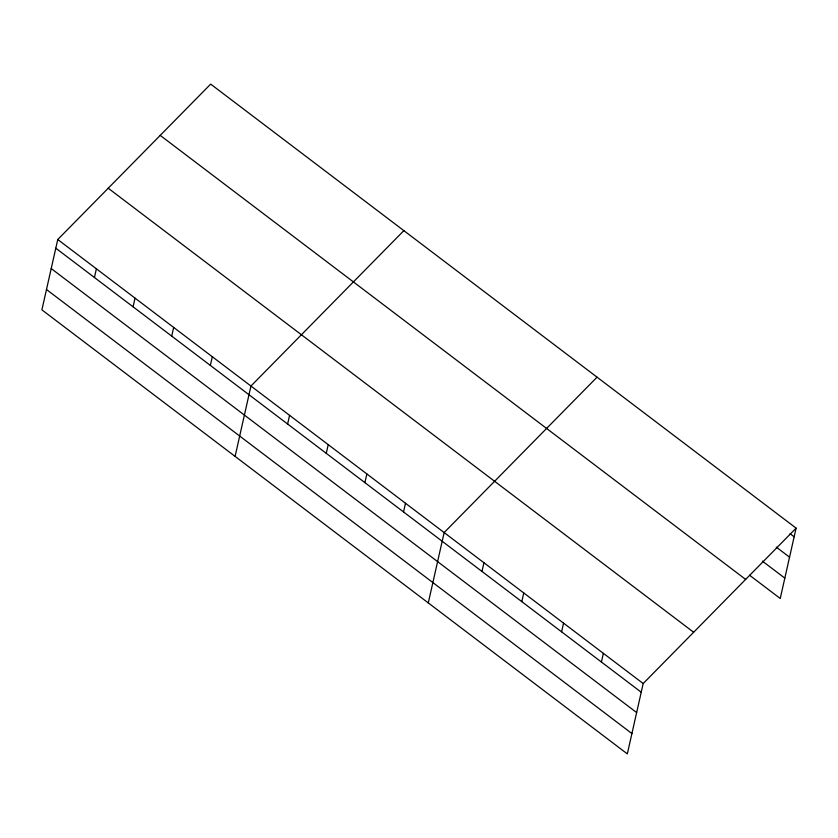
<?xml version="1.0" encoding="UTF-8"?>
<svg xmlns="http://www.w3.org/2000/svg" width="838" height="838" viewBox="0 0 838 838"><rect width="100%" height="100%" fill="white"/><g stroke="black" fill="none" stroke-linecap="round" stroke-linejoin="round"><path stroke-width="1.26" d="M57.759 239.511L41.9 309.861L627.327 753.886L643.186 683.536L796.1 528.139L210.673 84.114L57.759 239.511L643.186 683.536M94.432 277.504L96.391 268.82M133.074 306.802L135.033 298.119M171.717 336.111L173.665 327.428M210.348 365.42L212.307 356.737M235.09 456.396L250.95 386.035L403.864 230.639M287.623 424.028L289.581 415.344M326.265 453.337L328.224 444.653M364.907 482.636L366.855 473.952M403.539 511.945L405.498 503.261M428.281 602.92L444.14 532.57L597.054 377.163M481.986 571.443L483.945 562.759M521.802 601.642L523.75 592.958M561.607 631.831L563.565 623.147M601.412 662.03L603.37 653.347M796.1 528.139L780.241 598.489L749.622 575.266M790.056 533.722L794.141 536.823M776.292 547.109L789.553 557.176M762.37 561.104L784.829 578.136M160.215 135.389L745.642 579.414M108.217 188.225L693.644 632.25M55.8 248.195L641.227 692.219M51.212 268.548L636.639 712.572M46.488 289.508L631.915 733.543"/></g></svg>
